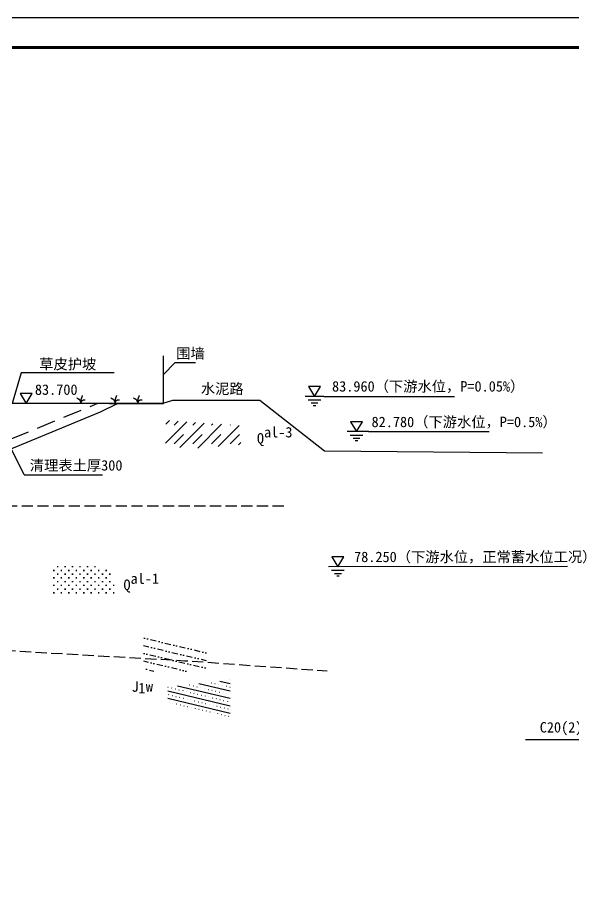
# Model space of a CAD drawing. Header units: millimetres. Extents: x 2456 to 5353, y 685 to 1986.
# Drawn here: x 3791.1 to 3977, y 1687.1 to 1984.1 of the extents above; entities that cross this region are included whole.
import ezdxf
from ezdxf.enums import TextEntityAlignment as Align

# ---------------------------------------------------------------- set-up
doc = ezdxf.new("R2010")
doc.units = ezdxf.units.MM
for name, pattern in [('DASH', [0.35, 0.25, -0.1]), ('DASHED', [19.05, 12.7, -6.35]), ('line6', [20, 10, 0, 10])]:
    doc.linetypes.add(name, pattern=pattern)
doc.layers.get('0').update_dxf_attribs({"color": 10})
doc.layers.add('0-剖面粗线TS', color=7, linetype='Continuous', lineweight=30)
for name, color, linetype in [('0-地质', 7, 'Continuous'), ('0-外框', 6, 'Continuous'), ('2文字', 7, 'Continuous'), ('grass', 7, 'Continuous'), ('TXT-DIM', 7, 'Continuous'), ('TXT-NOTE', 2, 'Continuous'), ('图框', 7, 'Continuous'), ('隧洞轴线', 1, 'Continuous')]:
    doc.layers.add(name, color=color, linetype=linetype)
doc.styles.add('宋体', font='')
doc.styles.get('宋体').set_extended_font_data('SimSun')

# ---------------------------------------------------------------- blocks, each defined once
blk = doc.blocks.new('$_grass2')
for points in [[(0.08, 0), (0.04, 0.09), (0.04, 0.18), (0, 0.28), (-0.04, 0.37), (-0.04, 0.46), (-0.08, 0.56), (-0.08, 0.65), (-0.16, 0.7), (-0.16, 0.79), (-0.23, 0.83), (-0.23, 0.93), (-0.31, 1.02), (-0.35, 1.11), (-0.43, 1.16), (-0.47, 1.25), (-0.55, 1.3), (-0.62, 1.34), (-0.7, 1.34), (-0.78, 1.39), (-0.86, 1.44), (-0.97, 1.44), (-1.05, 1.48), (-1.36, 1.48), (-1.44, 1.44), (-1.52, 1.44), (-1.52, 1.48)], [(1.75, 1.86), (1.71, 1.9), (1.79, 1.9), (1.64, 1.9), (1.56, 1.86), (1.44, 1.86), (1.36, 1.81), (1.29, 1.76), (1.21, 1.72), (1.13, 1.72), (1.09, 1.62), (1.01, 1.62), (0.94, 1.58), (0.86, 1.53), (0.74, 1.44), (0.66, 1.34), (0.66, 1.25), (0.58, 1.16), (0.51, 1.11), (0.51, 1.02), (0.43, 1.02), (0.39, 0.88), (0.35, 0.79), (0.27, 0.74), (0.27, 0.65), (0.23, 0.56), (0.2, 0.46), (0.12, 0.28), (0.08, 0.18), (0, 0), (0, 0.14), (0.04, 0.23), (0.04, 0.6), (0.08, 0.7), (0.08, 1.16), (0.04, 1.3), (0.04, 1.58), (0, 1.72), (0, 1.81), (-0.04, 1.9), (-0.04, 2.09), (-0.08, 2.18), (-0.08, 2.27), (-0.16, 2.37), (-0.16, 2.46), (-0.19, 2.55), (-0.23, 2.64), (-0.27, 2.74), (-0.31, 2.83), (-0.35, 2.92), (-0.39, 3.02), (-0.39, 3.11), (-0.39, 3.06)]]:
    blk.add_lwpolyline(points)
blk = doc.blocks.new('_grass2')
at = {"layer": 'grass'}
blk.add_blockref('$_grass2', (0, 0), dxfattribs=at)

msp = doc.modelspace()

# ---------------------------------------------------------------- hatches: boundary and pattern name
h = msp.add_hatch()
h.set_pattern_fill('QB05', color=0, scale=12.5, style=0, pattern_type=2)
h.set_pattern_definition([(45, (3852.7898, 1841.357), (-3.125, 3.125), []), (45, (3855.9148, 1841.357), (4e-16, 6.25), [4.4194, -4.4194])])
h.paths.add_polyline_path([(3865.9102, 1847.4227), (3840.668, 1849.2187), (3840.5103, 1840.7506), (3848.8067, 1839.6851), (3865.6981, 1841.103)])
h = msp.add_hatch()
h.set_pattern_fill('Q110', color=0, scale=5, style=0, pattern_type=2)
h.set_pattern_definition([(0, (-885.615, 4285.275), (0, 5), [0.0625, -4.9375]), (180, (-885.5526, 4285.2126), (-6e-16, -5), [0.0625, -4.9375]), (270, (-885.5526, 4285.275), (5, -9e-16), [0.0625, -4.9375]), (90, (-885.615, 4285.2126), (-5, 3e-16), [0.0625, -4.9375]), (0, (-886.865, 4286.525), (0, 5), [0.0625, -4.9375]), (270, (-886.8026, 4286.525), (5, -9e-16), [0.0625, -4.9375]), (180, (-886.8026, 4286.4626), (-6e-16, -5), [0.0625, -4.9375]), (90, (-886.865, 4286.4626), (-5, 3e-16), [0.0625, -4.9375]), (0, (-886.865, 4284.025), (0, 5), [0.0625, -4.9375]), (270, (-886.8026, 4284.025), (5, -9e-16), [0.0625, -4.9375]), (180, (-886.8026, 4283.9626), (-6e-16, -5), [0.0625, -4.9375]), (90, (-886.865, 4283.9626), (-5, 3e-16), [0.0625, -4.9375]), (270, (-888.0526, 4285.275), (5, -9e-16), [0.0625, -4.9375]), (0, (-885.615, 4282.775), (0, 5), [0.0625, -4.9375]), (270, (-885.5526, 4282.775), (5, -9e-16), [0.0625, -4.9375]), (180, (-885.5526, 4282.7126), (-6e-16, -5), [0.0625, -4.9375]), (90, (-885.615, 4282.7126), (-5, 3e-16), [0.0625, -4.9375]), (270, (-888.0526, 4282.775), (5, -9e-16), [0.0625, -4.9375]), (0, (-889.365, 4286.525), (0, 5), [0.0625, -4.9375]), (180, (-889.3026, 4286.4626), (-6e-16, -5), [0.0625, -4.9375]), (90, (-889.365, 4286.4626), (-5, 3e-16), [0.0625, -4.9375]), (270, (-889.3026, 4286.525), (5, -9e-16), [0.0625, -4.9375]), (0, (-889.365, 4284.025), (0, 5), [0.0625, -4.9375]), (180, (-889.3026, 4283.9626), (-6e-16, -5), [0.0625, -4.9375]), (90, (-889.365, 4283.9626), (-5, 3e-16), [0.0625, -4.9375]), (270, (-889.3026, 4284.025), (5, -9e-16), [0.0625, -4.9375]), (90, (-888.115, 4285.2126), (-5, 3e-16), [0.0625, -4.9375]), (90, (-888.115, 4282.7126), (-5, 3e-16), [0.0625, -4.9375]), (0, (-888.115, 4285.275), (0, 5), [0.0625, -4.9375]), (180, (-888.0526, 4285.2126), (-6e-16, -5), [0.0625, -4.9375]), (0, (-888.115, 4282.775), (0, 5), [0.0625, -4.9375]), (180, (-888.0526, 4282.7126), (-6e-16, -5), [0.0625, -4.9375])])
h.paths.add_polyline_path([(3802.6601, 1801.0677), (3802.0904, 1791.483), (3823.5526, 1790.4391), (3822.698, 1799.9289)])
h = msp.add_hatch()
h.set_pattern_fill('WB08', color=0, scale=10, angle=346.6, style=0, pattern_type=2)
h.set_pattern_definition([(346.6, (2427.047, 1563.9087), (2.5249215, 1.968444), [2, -1, 0, -1, 0, -1])])
h.paths.add_polyline_path([(3846.2555, 1769.8669), (3854.1858, 1770.5147), (3854.1858, 1773.6184), (3833.2152, 1778.4599), (3833.2152, 1768.1757)])
h.paths.add_polyline_path([(3833.2152, 1768.1757), (3833.2152, 1765.2335), (3854.1858, 1765.2335), (3854.1858, 1770.5147), (3846.2555, 1769.8669)])
h = msp.add_hatch()
h.set_pattern_fill('C107', color=0, scale=10, angle=346.6, style=0, pattern_type=2)
h.set_pattern_definition([(346.6, (2435.0378, 1539.7613), (1.042583, 2.218788), [0.08, -1.2]), (346.6, (2434.7986, 1538.5847), (0.556195, 2.334662), [])])
h.paths.add_polyline_path([(3862.2271, 1762.4037), (3860.5052, 1762.0893), (3846.0771, 1760.4239), (3841.2565, 1760.0525), (3841.2565, 1754.3518), (3862.2271, 1749.5104)])

# ---------------------------------------------------------------- linework, layer by layer
at = {"color": 0, "linetype": 'DASHED', "ltscale": 0.5}
msp.add_lwpolyline([(3640.4297, 1870.6368), (3645.5611, 1871.2968), (3736.2711, 1824.7468), (3738.4211, 1824.7168), (3738.6012, 1820.7068), (3741.9712, 1820.5668), (3742.1311, 1825.1168), (3744.8211, 1824.8568), (3817.6211, 1854.8668), (3817.985, 1855.0168)], dxfattribs=at)
at = {"layer": '0-剖面粗线TS', "color": 0, "linetype": 'Continuous', "flags": 128}
for points in [[(3839.876, 1854.8484), (3839.876, 1870.8164)], [(3966.714, 1838.284), (3893.8071, 1838.8668), (3872.1188, 1855.8668), (3842.8546, 1855.8668), (3839.6896, 1854.8668), (3820.1791, 1854.8668)], [(3839.876, 1854.9418), (3820.1791, 1854.8668)]]:
    msp.add_lwpolyline(points, dxfattribs=at)
at = {"layer": '0-剖面粗线TS', "color": 0, "flags": 128}
for points in [[(3820.1791, 1854.8668), (3757.1041, 1854.8668)], [(3779.2869, 1835.8196), (3818.7644, 1852.0932), (3824.4315, 1854.8799)]]:
    msp.add_lwpolyline(points, dxfattribs=at)
at = {"layer": '0-外框', "color": 0}
msp.add_lwpolyline([(4306.4853, 1390.1049), (4306.4853, 1984.1049), (3465.4853, 1984.1049), (3465.4853, 1390.1049)], close=True, dxfattribs=at)
at = {"layer": '2文字', "color": 0}
msp.add_line((3961.0824, 1742.3367), (3999.4632, 1742.3367), dxfattribs=at)
at = {"layer": 'TXT-NOTE', "color": 0}
for p, q in [((3850.5766, 1868.537), (3843.6607, 1868.537)), ((3821.7567, 1854.8484), (3839.876, 1854.8484)), ((3793.1783, 1830.9745), (3788.8326, 1839.7546)), ((3793.1783, 1830.9745), (3819.4521, 1830.9745))]:
    msp.add_line(p, q, dxfattribs=at)
at = {"layer": 'TXT-NOTE', "color": 0, "flags": 128}
for points in [[(3843.6607, 1868.537), (3839.876, 1864.6262)], [(3823.3703, 1865.1696), (3792.2365, 1865.1809), (3789.2251, 1854.8668)], [(3893.549, 1857.2368), (3937.3094, 1857.2368)], [(3908.4451, 1845.4368), (3948.9282, 1845.4368)]]:
    msp.add_lwpolyline(points, dxfattribs=at)
at = {"layer": 'TXT-NOTE', "color": 0}
for points in [[(3890.3714, 1857.2368), (3892.3681, 1860.571), (3888.3746, 1860.571)], [(3793.8571, 1854.8484), (3795.8538, 1858.1826), (3791.8603, 1858.1826)], [(3904.4644, 1845.4368), (3906.4611, 1848.771), (3902.4677, 1848.771)], [(3898.2373, 1800.1368), (3900.2341, 1803.471), (3896.2406, 1803.471)]]:
    msp.add_lwpolyline(points, close=True, dxfattribs=at)
at = {"layer": 'TXT-NOTE', "color": 0, "linetype": 'Continuous', "flags": 128}
for points in [[(3893.549, 1857.2368), (3887.2331, 1857.2368)], [(3888.2744, 1856.1102), (3892.499, 1856.1102)], [(3889.2411, 1855.0583), (3891.5323, 1855.0583)], [(3889.973, 1854.2314), (3890.8004, 1854.2314)], [(3908.4451, 1845.4368), (3901.3261, 1845.4368)], [(3902.3675, 1844.3102), (3906.592, 1844.3102)], [(3903.3341, 1843.2583), (3905.6253, 1843.2583)], [(3904.066, 1842.4314), (3904.8934, 1842.4314)], [(3975.1046, 1800.2338), (3895.099, 1800.1368)], [(3896.1404, 1799.0102), (3900.3649, 1799.0102)], [(3897.1071, 1797.9583), (3899.3983, 1797.9583)], [(3897.839, 1797.1314), (3898.6664, 1797.1314)]]:
    msp.add_lwpolyline(points, dxfattribs=at)
at = {"layer": '图框', "color": 0, "const_width": 1}
msp.add_lwpolyline([(3490.4853, 1400.1049), (3490.4853, 1974.1049), (4296.4853, 1974.1049), (4296.4853, 1400.1049), (3490.4853, 1400.1049)], dxfattribs=at)
at = {"layer": '隧洞轴线', "color": 0, "linetype": 'DASH', "ltscale": 15, "flags": 128}
for points in [[(3880.1326, 1820.513), (3742.6558, 1820.513), (3562.2787, 1829.3506), (3529.5928, 1836.2234)], [(3529.5928, 1830.7477), (3553.9291, 1814.498), (3659.848, 1779.435), (3847.0021, 1768.7135), (3894.6213, 1765.3005)]]:
    msp.add_lwpolyline(points, dxfattribs=at)

# ---------------------------------------------------------------- block references
at = {"layer": 'grass', "color": 0, "xscale": -0.8639999975166344, "yscale": 0.8639999978995547, "zscale": 0.8639999978400004, "rotation": 355.951875635451}
for p in [(3812.2742, 1854.8939), (3823.6974, 1854.8939), (3831.2801, 1854.8939)]:
    msp.add_blockref('_grass2', p, dxfattribs=at)

# ---------------------------------------------------------------- texts
at = {"layer": '0-地质', "color": 0, "linetype": 'line6', "style": '宋体'}
for s, p in [('Q', (3871.1343, 1841.4539)), ('al-3', (3873.5104, 1843.5059)), ('al-1', (3828.8415, 1794.4546)), ('Q', (3826.4653, 1792.4027)), ('J w', (3829.1772, 1758.2916)), ('1', (3831.4332, 1757.7838))]:
    msp.add_text(s, height=3.5, dxfattribs=at).set_placement(p)
at = {"layer": 'TXT-DIM', "color": 0, "linetype": 'Continuous', "style": '宋体'}
for s, p in [('围墙', (3848.9136, 1871.6536)), ('草皮护坡', (3807.8155, 1868.0655)), ('83.960（下游水位，P=0.05%%%）', (3928.4585, 1860.6149)), ('83.700', (3803.9486, 1859.5172)), ('水泥路', (3859.5237, 1859.806)), ('82.780（下游水位，P=0.5%%%）', (3940.491, 1848.7035)), ('清理表土厚300', (3810.6209, 1834.1473)), ('78.250（下游水位，正常蓄水位工况）', (3944.2146, 1803.4898)), ('C20(2)砼排水沟', (3982.4914, 1746.3955))]:
    msp.add_text(s, height=3.5, dxfattribs=at).set_placement(p, align=Align.MIDDLE_CENTER)

doc.saveas('drawing.dxf')
